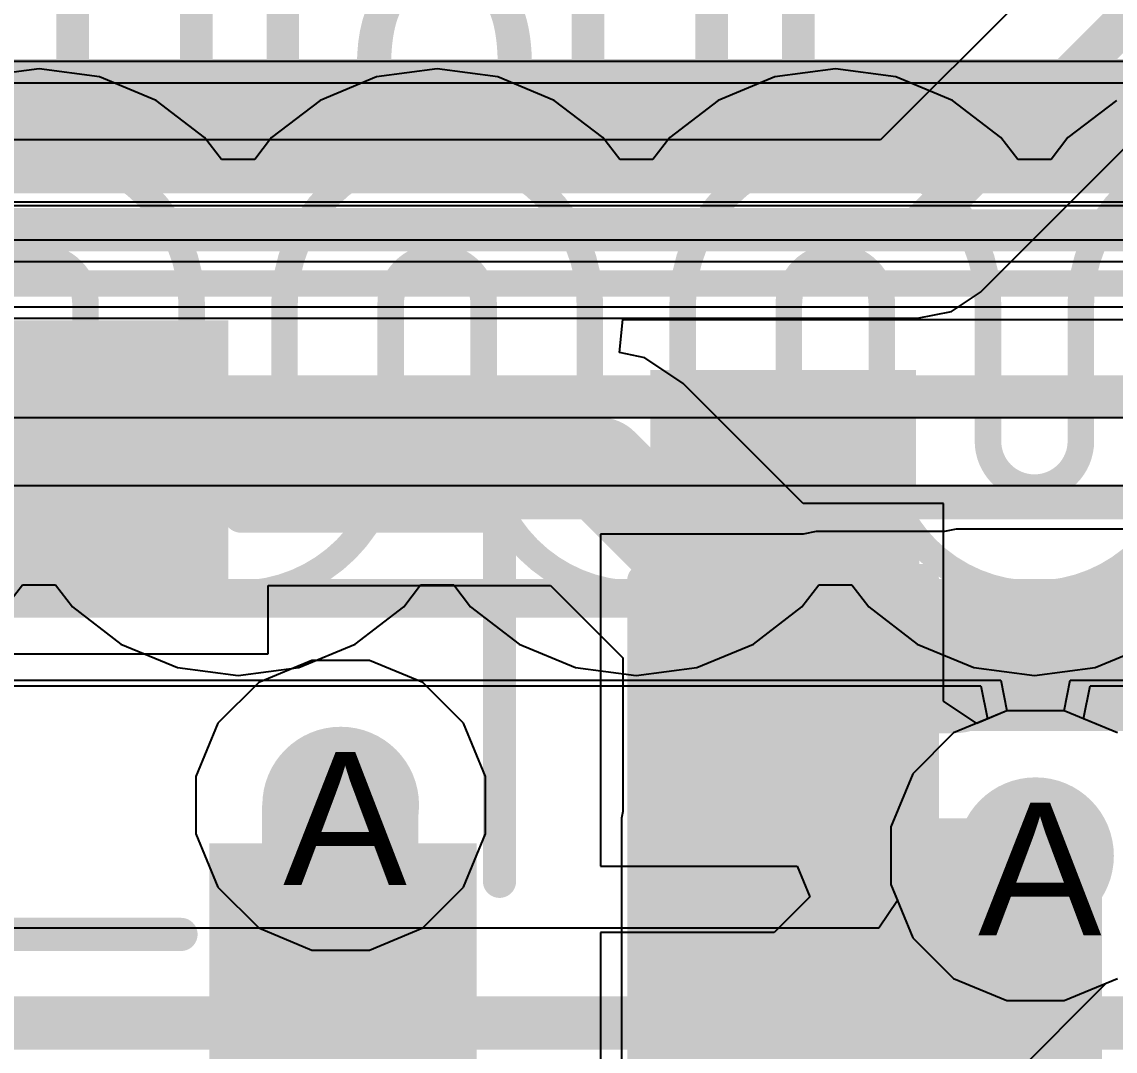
# Model space of a CAD drawing. Header units: inches. Extents: x 0 to 208, y 0 to 213.
# Drawn here: x 4.8432 to 5.008, y 2.7214 to 2.8764 of the extents above; entities that cross this region are included whole.
import ezdxf

# ---------------------------------------------------------------- set-up
doc = ezdxf.new("R2010")
doc.units = ezdxf.units.IN
doc.header["$MEASUREMENT"] = 0
for name, color, linetype in [('Board_Outline', 216, 'Continuous'), ('Bottom Layer', 5, 'Continuous'), ('Bottom Overlay', 54, 'Continuous'), ('Bottom Paste', 16, 'Continuous'), ('Bottom Solder', 6, 'Continuous'), ('Drill Drawing', 1, 'Continuous'), ('L2_GND1', 16, 'Continuous'), ('L3_SIG1', 76, 'Continuous'), ('L4_PWR', 90, 'Continuous'), ('L5_GND2', 156, 'Continuous'), ('L6_SIG2', 130, 'Continuous'), ('L7_GND3', 216, 'Continuous'), ('Top Layer', 1, 'Continuous'), ('Top Overlay', 2, 'Continuous'), ('Top Paste', 8, 'Continuous'), ('Top Solder', 216, 'Continuous'), ('Via Holes', 16, 'Continuous')]:
    doc.layers.add(name, color=color, linetype=linetype)
doc.styles.add('Arial', font='', dxfattribs={"height": 0.2})
doc.styles.get('Arial').set_extended_font_data('Arial')

# ---------------------------------------------------------------- blocks, each defined once
blk = doc.blocks.new('R___0603_B_25')
at = {"layer": 'Bottom Layer'}
for points in [[(-0.044999, -0.0175004), (-0.044999, 0.0174996), (-0.014999, 0.0174996), (-0.014999, -0.0175004)], [(0.015001, -0.0175004), (0.015001, 0.0174996), (0.045001, 0.0174996), (0.045001, -0.0175004)]]:
    blk.add_hatch(color=5, dxfattribs=at).paths.add_polyline_path(points)
at = {"layer": 'Bottom Paste'}
for points in [[(-0.044999, -0.0175004), (-0.044999, 0.0174996), (-0.014999, 0.0174996), (-0.014999, -0.0175004)], [(0.015001, -0.0175004), (0.015001, 0.0174996), (0.045001, 0.0174996), (0.045001, -0.0175004)]]:
    blk.add_hatch(color=16, dxfattribs=at).paths.add_polyline_path(points)
at = {"layer": 'Bottom Solder'}
for points in [[(-0.048999, -0.0215004), (-0.048999, 0.0214996), (-0.010999, 0.0214996), (-0.010999, -0.0215004)], [(0.011001, -0.0215004), (0.011001, 0.0214996), (0.049001, 0.0214996), (0.049001, -0.0215004)]]:
    blk.add_hatch(color=6, dxfattribs=at).paths.add_polyline_path(points)
at = {"layer": 'Bottom Overlay'}
for points in [[(-0.047999, 0.0209996, 0.005, 0.005, 0), (-0.047999, -0.0210004, 0.005, 0.005, 0)], [(-0.047999, 0.0209996, 0.005, 0.005, 0), (0.048001, 0.0209996, 0.005, 0.005, 0)], [(0.048001, 0.0209996, 0.005, 0.005, 0), (0.048001, -0.0210004, 0.005, 0.005, 0)], [(-0.047999, -0.0210004, 0.005, 0.005, 0), (0.048001, -0.0210004, 0.005, 0.005, 0)]]:
    blk.add_lwpolyline(points, format="xyseb", dxfattribs=at)
for points in [[(-0.049249, 0.0209996, 0.0025, 0.0025, 1), (-0.046749, 0.0209996, 0.0025, 0.0025, 1)], [(-0.049249, 0.0209996, 0.0025, 0.0025, 1), (-0.046749, 0.0209996, 0.0025, 0.0025, 1)], [(0.046751, 0.0209996, 0.0025, 0.0025, 1), (0.049251, 0.0209996, 0.0025, 0.0025, 1)], [(0.046751, 0.0209996, 0.0025, 0.0025, 1), (0.049251, 0.0209996, 0.0025, 0.0025, 1)], [(-0.049249, -0.0210004, 0.0025, 0.0025, 1), (-0.046749, -0.0210004, 0.0025, 0.0025, 1)], [(-0.049249, -0.0210004, 0.0025, 0.0025, 1), (-0.046749, -0.0210004, 0.0025, 0.0025, 1)], [(0.046751, -0.0210004, 0.0025, 0.0025, 1), (0.049251, -0.0210004, 0.0025, 0.0025, 1)], [(0.046751, -0.0210004, 0.0025, 0.0025, 1), (0.049251, -0.0210004, 0.0025, 0.0025, 1)]]:
    blk.add_lwpolyline(points, format="xyseb", close=True, dxfattribs=at)
blk = doc.blocks.new('SOT_23_57')
at = {"layer": 'Top Layer'}
for points in [[(-0.01614215, 0.05747965), (0.01614135, 0.05747965), (0.01614135, 0.02125915), (-0.01614215, 0.02125915)], [(-0.05354415, -0.02126035), (-0.02126065, -0.02126035), (-0.02126065, -0.05748085), (-0.05354415, -0.05748085)], [(0.02125985, -0.02126035), (0.05354335, -0.02126035), (0.05354335, -0.05748085), (0.02125985, -0.05748085)]]:
    blk.add_hatch(color=1, dxfattribs=at).paths.add_polyline_path(points)
at = {"layer": 'Top Paste'}
for points in [[(-0.01614215, 0.05747965), (0.01614135, 0.05747965), (0.01614135, 0.02125915), (-0.01614215, 0.02125915)], [(-0.05354415, -0.02126035), (-0.02126065, -0.02126035), (-0.02126065, -0.05748085), (-0.05354415, -0.05748085)], [(0.02125985, -0.02126035), (0.05354335, -0.02126035), (0.05354335, -0.05748085), (0.02125985, -0.05748085)]]:
    blk.add_hatch(color=8, dxfattribs=at).paths.add_polyline_path(points)
at = {"layer": 'Top Solder'}
for points in [[(-0.02014215, 0.06147965), (0.02014135, 0.06147965), (0.02014135, 0.01725915), (-0.02014215, 0.01725915)], [(-0.05754415, -0.01726035), (-0.01726065, -0.01726035), (-0.01726065, -0.06148085), (-0.05754415, -0.06148085)], [(0.01725985, -0.01726035), (0.05754335, -0.01726035), (0.05754335, -0.06148085), (0.01725985, -0.06148085)]]:
    blk.add_hatch(color=216, dxfattribs=at).paths.add_polyline_path(points)
at = {"layer": 'Top Overlay'}
for points in [[(-0.0610004, 0.0319994, 0.005, 0.005, 0), (-0.0220004, 0.0319994, 0.005, 0.005, 0)], [(-0.0610004, -0.0230006, 0.005, 0.005, 0), (-0.0610004, 0.0319994, 0.005, 0.005, 0)], [(0.0219996, 0.0319994, 0.005, 0.005, 0), (0.0609996, 0.0319994, 0.005, 0.005, 0)], [(0.0609996, -0.0230006, 0.005, 0.005, 0), (0.0609996, 0.0319994, 0.005, 0.005, 0)], [(-0.0130004, -0.0310006, 0.005, 0.005, 0), (0.0129996, -0.0310006, 0.005, 0.005, 0)], [(-0.0660004, -0.0510006, 0.005, 0.005, 0), (-0.0660004, -0.0410006, 0.005, 0.005, 0)], [(-0.0660004, -0.0410006, 0.005, 0.005, 0), (-0.0610004, -0.0460006, 0.005, 0.005, 0)], [(-0.0660004, -0.0510006, 0.005, 0.005, 0), (-0.0610004, -0.0460006, 0.005, 0.005, 0)]]:
    blk.add_lwpolyline(points, format="xyseb", dxfattribs=at)
for points in [[(-0.0622504, 0.0319994, 0.0025, 0.0025, 1), (-0.0597504, 0.0319994, 0.0025, 0.0025, 1)], [(-0.0622504, 0.0319994, 0.0025, 0.0025, 1), (-0.0597504, 0.0319994, 0.0025, 0.0025, 1)], [(-0.0232504, 0.0319994, 0.0025, 0.0025, 1), (-0.0207504, 0.0319994, 0.0025, 0.0025, 1)], [(0.0207496, 0.0319994, 0.0025, 0.0025, 1), (0.0232496, 0.0319994, 0.0025, 0.0025, 1)], [(0.0597496, 0.0319994, 0.0025, 0.0025, 1), (0.0622496, 0.0319994, 0.0025, 0.0025, 1)], [(0.0597496, 0.0319994, 0.0025, 0.0025, 1), (0.0622496, 0.0319994, 0.0025, 0.0025, 1)], [(-0.0622504, -0.0230006, 0.0025, 0.0025, 1), (-0.0597504, -0.0230006, 0.0025, 0.0025, 1)], [(0.0597496, -0.0230006, 0.0025, 0.0025, 1), (0.0622496, -0.0230006, 0.0025, 0.0025, 1)], [(-0.0142504, -0.0310006, 0.0025, 0.0025, 1), (-0.0117504, -0.0310006, 0.0025, 0.0025, 1)], [(0.0117496, -0.0310006, 0.0025, 0.0025, 1), (0.0142496, -0.0310006, 0.0025, 0.0025, 1)], [(-0.0672504, -0.0410006, 0.0025, 0.0025, 1), (-0.0647504, -0.0410006, 0.0025, 0.0025, 1)], [(-0.0672504, -0.0410006, 0.0025, 0.0025, 1), (-0.0647504, -0.0410006, 0.0025, 0.0025, 1)], [(-0.0622504, -0.0460006, 0.0025, 0.0025, 1), (-0.0597504, -0.0460006, 0.0025, 0.0025, 1)], [(-0.0622504, -0.0460006, 0.0025, 0.0025, 1), (-0.0597504, -0.0460006, 0.0025, 0.0025, 1)], [(-0.0672504, -0.0510006, 0.0025, 0.0025, 1), (-0.0647504, -0.0510006, 0.0025, 0.0025, 1)], [(-0.0672504, -0.0510006, 0.0025, 0.0025, 1), (-0.0647504, -0.0510006, 0.0025, 0.0025, 1)]]:
    blk.add_lwpolyline(points, format="xyseb", close=True, dxfattribs=at)
blk = doc.blocks.new('LED_0402_58')
at = {"layer": 'Top Layer'}
for points in [[(-0.0309045, 0.01417285), (-0.0064951, 0.01417285), (-0.0064951, -0.01417365), (-0.0309045, -0.01417365)], [(0.0064955, 0.01417285), (0.0309049, 0.01417285), (0.0309049, -0.01417365), (0.0064955, -0.01417365)]]:
    blk.add_hatch(color=1, dxfattribs=at).paths.add_polyline_path(points)
at = {"layer": 'Top Overlay'}
blk.add_hatch(color=2, dxfattribs=at).paths.add_polyline_path([(0.0370062, -0.0200004), (0.0610062, -0.0200004), (0.0610062, 0.0199996), (0.0370062, 0.0199996)])
at = {"layer": 'Top Paste'}
for points in [[(-0.0309045, 0.01417285), (-0.0064951, 0.01417285), (-0.0064951, -0.01417365), (-0.0309045, -0.01417365)], [(0.0064955, 0.01417285), (0.0309049, 0.01417285), (0.0309049, -0.01417365), (0.0064955, -0.01417365)]]:
    blk.add_hatch(color=8, dxfattribs=at).paths.add_polyline_path(points)
at = {"layer": 'Top Solder'}
for points in [[(-0.0349045, 0.01817285), (-0.0024951, 0.01817285), (-0.0024951, -0.01817365), (-0.0349045, -0.01817365)], [(0.0024955, 0.01817285), (0.0349049, 0.01817285), (0.0349049, -0.01817365), (0.0024955, -0.01817365)]]:
    blk.add_hatch(color=216, dxfattribs=at).paths.add_polyline_path(points)
at = {"layer": 'Top Overlay'}
for points in [[(-0.0349998, 0.0179996, 0.005, 0.005, 0), (-0.0349998, -0.0180004, 0.005, 0.005, 0)], [(-0.0349998, 0.0179996, 0.005, 0.005, 0), (0.0370002, 0.0179996, 0.005, 0.005, 0)], [(0.0370002, 0.0179996, 0.005, 0.005, 0), (0.0370002, -0.0180004, 0.005, 0.005, 0)], [(-0.0349998, -0.0180004, 0.005, 0.005, 0), (0.0370002, -0.0180004, 0.005, 0.005, 0)]]:
    blk.add_lwpolyline(points, format="xyseb", dxfattribs=at)
for points in [[(-0.0362498, 0.0179996, 0.0025, 0.0025, 1), (-0.0337498, 0.0179996, 0.0025, 0.0025, 1)], [(-0.0362498, 0.0179996, 0.0025, 0.0025, 1), (-0.0337498, 0.0179996, 0.0025, 0.0025, 1)], [(0.0357502, 0.0179996, 0.0025, 0.0025, 1), (0.0382502, 0.0179996, 0.0025, 0.0025, 1)], [(0.0357502, 0.0179996, 0.0025, 0.0025, 1), (0.0382502, 0.0179996, 0.0025, 0.0025, 1)], [(-0.0362498, -0.0180004, 0.0025, 0.0025, 1), (-0.0337498, -0.0180004, 0.0025, 0.0025, 1)], [(-0.0362498, -0.0180004, 0.0025, 0.0025, 1), (-0.0337498, -0.0180004, 0.0025, 0.0025, 1)], [(0.0357502, -0.0180004, 0.0025, 0.0025, 1), (0.0382502, -0.0180004, 0.0025, 0.0025, 1)], [(0.0357502, -0.0180004, 0.0025, 0.0025, 1), (0.0382502, -0.0180004, 0.0025, 0.0025, 1)]]:
    blk.add_lwpolyline(points, format="xyseb", close=True, dxfattribs=at)

msp = doc.modelspace()

# ---------------------------------------------------------------- hatches: boundary and pattern name
at = {"layer": 'Bottom Layer'}
h = msp.add_hatch(color=5, dxfattribs=at)
edge = h.paths.add_edge_path()
edge.add_arc((4.8912698, 2.7584302), 0.011811, 0, 360)
h = msp.add_hatch(color=5, dxfattribs=at)
edge = h.paths.add_edge_path()
edge.add_arc((4.9959721, 2.750811), 0.011811, 0, 360)
at = {"layer": 'L2_GND1'}
h = msp.add_hatch(color=16, dxfattribs=at)
edge = h.paths.add_edge_path()
edge.add_arc((4.8912698, 2.7584302), 0.011811, 0, 360)
h = msp.add_hatch(color=16, dxfattribs=at)
edge = h.paths.add_edge_path()
edge.add_arc((4.9959721, 2.750811), 0.011811, 0, 360)
at = {"layer": 'L3_SIG1'}
h = msp.add_hatch(color=76, dxfattribs=at)
edge = h.paths.add_edge_path()
edge.add_arc((4.8912698, 2.7584302), 0.011811, 0, 360)
h = msp.add_hatch(color=76, dxfattribs=at)
edge = h.paths.add_edge_path()
edge.add_arc((4.9959721, 2.750811), 0.011811, 0, 360)
at = {"layer": 'L4_PWR'}
h = msp.add_hatch(color=90, dxfattribs=at)
edge = h.paths.add_edge_path()
edge.add_arc((4.8912698, 2.7584302), 0.011811, 0, 360)
h = msp.add_hatch(color=90, dxfattribs=at)
edge = h.paths.add_edge_path()
edge.add_arc((4.9959721, 2.750811), 0.011811, 0, 360)
at = {"layer": 'L5_GND2'}
h = msp.add_hatch(color=156, dxfattribs=at)
edge = h.paths.add_edge_path()
edge.add_arc((4.8912698, 2.7584302), 0.011811, 0, 360)
h = msp.add_hatch(color=156, dxfattribs=at)
edge = h.paths.add_edge_path()
edge.add_arc((4.9959721, 2.750811), 0.011811, 0, 360)
at = {"layer": 'L6_SIG2'}
h = msp.add_hatch(color=130, dxfattribs=at)
edge = h.paths.add_edge_path()
edge.add_arc((4.8912698, 2.7584302), 0.011811, 0, 360)
h = msp.add_hatch(color=130, dxfattribs=at)
edge = h.paths.add_edge_path()
edge.add_arc((4.9959721, 2.750811), 0.011811, 0, 360)
at = {"layer": 'L7_GND3'}
h = msp.add_hatch(color=216, dxfattribs=at)
edge = h.paths.add_edge_path()
edge.add_arc((4.8912698, 2.7584302), 0.011811, 0, 360)
h = msp.add_hatch(color=216, dxfattribs=at)
edge = h.paths.add_edge_path()
edge.add_arc((4.9959721, 2.750811), 0.011811, 0, 360)
at = {"layer": 'Top Layer'}
h = msp.add_hatch(color=1, dxfattribs=at)
edge = h.paths.add_edge_path()
edge.add_arc((4.8912698, 2.7584302), 0.011811, 0, 360)
h = msp.add_hatch(color=1, dxfattribs=at)
edge = h.paths.add_edge_path()
edge.add_arc((4.9959721, 2.750811), 0.011811, 0, 360)
for points in [[(4.8793958, 2.7281962), (4.9029798, 2.7281962), (4.9029798, 2.7584302), (4.8793958, 2.7584302)], [(4.9437718, 2.7020002), (5.0059998, 2.7020002), (5.0059998, 2.7564682), (4.9437718, 2.7564682)]]:
    msp.add_hatch(color=1, dxfattribs=at).paths.add_polyline_path(points)
at = {"layer": 'Via Holes'}
h = msp.add_hatch(color=7, dxfattribs=at)
edge = h.paths.add_edge_path()
edge.add_arc((4.8912698, 2.7584302), 0.0059055, 0, 360)
h = msp.add_hatch(color=7, dxfattribs=at)
edge = h.paths.add_edge_path()
edge.add_arc((4.9959721, 2.750811), 0.0059055, 0, 360)

# ---------------------------------------------------------------- linework, layer by layer
at = {"layer": 'Bottom Layer'}
for p, q in [((5.0045769, 2.8905602), (4.9726272, 2.8586104)), ((4.9876785, 2.8356961), (5.0274913, 2.8755088)), ((4.9726272, 2.8586104), (4.6055171, 2.8586104)), ((4.9833238, 2.8327864), (4.9876785, 2.8356961)), ((4.9781871, 2.8317646), (4.9833238, 2.8327864)), ((4.6011449, 2.8317646), (4.9781871, 2.8317646)), ((4.9609757, 2.7992642), (4.9304458, 2.7992642)), ((4.9304458, 2.7992642), (4.9304458, 2.7492642)), ((4.9629458, 2.7996561), (4.9609757, 2.7992642)), ((4.9629463, 2.799656), (4.9629458, 2.7996561)), ((4.9822394, 2.799656), (4.9629463, 2.799656)), ((4.9840382, 2.8000138), (4.9822394, 2.799656)), ((5.0593716, 2.8000138), (4.9840382, 2.8000138)), ((4.9304458, 2.7492642), (4.9600746, 2.7492642)), ((4.9600746, 2.7492642), (4.961988, 2.7446448)), ((4.961988, 2.7446448), (4.9566074, 2.7392642)), ((4.9566074, 2.7392642), (4.9304458, 2.7392642)), ((4.9304458, 2.7392642), (4.9304458, 2.6932743)), ((4.9854458, 2.7104258), (5.0066428, 2.7316229)), ((5.0066428, 2.7316229), (5.008327, 2.7323205))]:
    msp.add_line(p, q, dxfattribs=at)
for points in [[(4.9781871, 2.8451875, 0.00633, 0.00633, 0), (5.0179998, 2.8850002, 0.00633, 0.00633, 0)], [(4.6148712, 2.8451875, 0.00633, 0.00633, 0), (4.9781871, 2.8451875, 0.00633, 0.00633, 0)], [(4.9579458, 2.7742642, 0.02, 0.02, 0), (4.9629458, 2.7792642, 0.02, 0.02, 0)], [(4.9629458, 2.7792642, 0.02, 0.02, 0), (4.9836804, 2.7792642, 0.02, 0.02, 0)], [(4.9836804, 2.7792642, 0.02, 0.02, 0), (4.9840382, 2.779622, 0.02, 0.02, 0)], [(4.9840382, 2.779622, 0.02, 0.02, 0), (5.0593716, 2.779622, 0.02, 0.02, 0)], [(4.9952791, 2.750118, 0.02, 0.02, 0), (4.9959721, 2.750811, 0.02, 0.02, 0)], [(4.9952791, 2.7490975, 0.02, 0.02, 0), (4.9952791, 2.750118, 0.02, 0.02, 0)], [(4.9654458, 2.7192642, 0.02, 0.02, 0), (4.9952791, 2.7490975, 0.02, 0.02, 0)], [(4.9566558, 2.7142422, 0.02, 0.02, 0), (4.9616778, 2.7192642, 0.02, 0.02, 0)], [(4.9616778, 2.7192642, 0.02, 0.02, 0), (4.9654458, 2.7192642, 0.02, 0.02, 0)]]:
    msp.add_lwpolyline(points, format="xyseb", dxfattribs=at)
for points in [[(4.9766046, 2.8451875, 0.003165, 0.003165, 1), (4.9797696, 2.8451875, 0.003165, 0.003165, 1)], [(4.9766046, 2.8451875, 0.003165, 0.003165, 1), (4.9797696, 2.8451875, 0.003165, 0.003165, 1)], [(4.9579458, 2.7792642, 0.01, 0.01, 1), (4.9679458, 2.7792642, 0.01, 0.01, 1)], [(4.9579458, 2.7792642, 0.01, 0.01, 1), (4.9679458, 2.7792642, 0.01, 0.01, 1)], [(4.9786804, 2.7792642, 0.01, 0.01, 1), (4.9886804, 2.7792642, 0.01, 0.01, 1)], [(4.9786804, 2.7792642, 0.01, 0.01, 1), (4.9886804, 2.7792642, 0.01, 0.01, 1)], [(4.9790382, 2.779622, 0.01, 0.01, 1), (4.9890382, 2.779622, 0.01, 0.01, 1)], [(4.9790382, 2.779622, 0.01, 0.01, 1), (4.9890382, 2.779622, 0.01, 0.01, 1)], [(4.9529458, 2.7742642, 0.01, 0.01, 1), (4.9629458, 2.7742642, 0.01, 0.01, 1)], [(4.9902791, 2.750118, 0.01, 0.01, 1), (5.0002791, 2.750118, 0.01, 0.01, 1)], [(4.9902791, 2.750118, 0.01, 0.01, 1), (5.0002791, 2.750118, 0.01, 0.01, 1)], [(4.9909721, 2.750811, 0.01, 0.01, 1), (5.0009721, 2.750811, 0.01, 0.01, 1)], [(4.9902791, 2.7490975, 0.01, 0.01, 1), (5.0002791, 2.7490975, 0.01, 0.01, 1)], [(4.9902791, 2.7490975, 0.01, 0.01, 1), (5.0002791, 2.7490975, 0.01, 0.01, 1)], [(4.9566778, 2.7192642, 0.01, 0.01, 1), (4.9666778, 2.7192642, 0.01, 0.01, 1)], [(4.9566778, 2.7192642, 0.01, 0.01, 1), (4.9666778, 2.7192642, 0.01, 0.01, 1)], [(4.9604458, 2.7192642, 0.01, 0.01, 1), (4.9704458, 2.7192642, 0.01, 0.01, 1)], [(4.9604458, 2.7192642, 0.01, 0.01, 1), (4.9704458, 2.7192642, 0.01, 0.01, 1)], [(4.9516558, 2.7142422, 0.01, 0.01, 1), (4.9616558, 2.7142422, 0.01, 0.01, 1)]]:
    msp.add_lwpolyline(points, format="xyseb", close=True, dxfattribs=at)
at = {"layer": 'L2_GND1'}
for p, q in [((5.0474987, 2.8492351), (4.5318458, 2.8492351)), ((4.7234948, 2.7764217), (4.9877412, 2.7764217)), ((4.9877412, 2.7764217), (4.9887358, 2.7714217)), ((5.0032084, 2.7714217), (5.004203, 2.7764217)), ((5.004203, 2.7764217), (5.1523886, 2.7764217)), ((4.9887358, 2.7714217), (4.9836172, 2.7693015)), ((5.008327, 2.7693015), (5.0032084, 2.7714217)), ((4.9836172, 2.7693015), (4.9774816, 2.7631659)), ((4.9774816, 2.7631659), (4.9741611, 2.7551495)), ((4.9741611, 2.7551495), (4.9741611, 2.7464725)), ((4.9741611, 2.7464725), (4.9774816, 2.7384561)), ((4.9774816, 2.7384561), (4.9836172, 2.7323205)), ((4.9836172, 2.7323205), (4.9916336, 2.729)), ((5.0003106, 2.729), (5.008327, 2.7323205)), ((4.9916336, 2.729), (5.0003106, 2.729))]:
    msp.add_line(p, q, dxfattribs=at)
for points in [[(3.8476971, 2.837, 0.004, 0.004, 0), (5.0525666, 2.837, 0.004, 0.004, 0)], [(3.8476971, 2.821, 0.004, 0.004, 0), (5.0386274, 2.821, 0.004, 0.004, 0)], [(4.3371566, 2.8046568, 0.004, 0.004, 0), (5.1980294, 2.8046568, 0.004, 0.004, 0)], [(4.3358531, 2.7886568, 0.004, 0.004, 0), (5.2046568, 2.7886568, 0.004, 0.004, 0)]]:
    msp.add_lwpolyline(points, format="xyseb", dxfattribs=at)
at = {"layer": 'L3_SIG1'}
for p, q in [((5.3440724, 2.8704228), (4.4166025, 2.8704228)), ((4.4211603, 2.8435772), (5.3440724, 2.8435772)), ((5.3483545, 2.8334229), (4.485522, 2.8334229)), ((4.4910819, 2.8065771), (5.386, 2.8065771)), ((4.9916336, 2.772622), (4.9836172, 2.7693015)), ((5.0003106, 2.772622), (4.9916336, 2.772622)), ((5.008327, 2.7693015), (5.0003106, 2.772622)), ((4.9836172, 2.7693015), (4.9774816, 2.7631659)), ((4.9774816, 2.7631659), (4.9741611, 2.7551495)), ((4.9741611, 2.7551495), (4.9741611, 2.7464725)), ((4.9741611, 2.7464725), (4.9774816, 2.7384561)), ((4.9774816, 2.7384561), (4.9836172, 2.7323205)), ((4.9836172, 2.7323205), (4.9916336, 2.729)), ((5.0003106, 2.729), (5.008327, 2.7323205)), ((4.9916336, 2.729), (5.0003106, 2.729))]:
    msp.add_line(p, q, dxfattribs=at)
for points in [[(4.4343244, 2.857, 0.0063299, 0.0063299, 0), (5.361495, 2.857, 0.0063299, 0.0063299, 0)], [(4.485522, 2.82, 0.00633, 0.00633, 0), (5.386, 2.82, 0.00633, 0.00633, 0)]]:
    msp.add_lwpolyline(points, format="xyseb", dxfattribs=at)
at = {"layer": 'L4_PWR'}
for p, q in [((4.8869313, 2.7802412), (4.8789149, 2.7769207)), ((4.8956083, 2.7802412), (4.8869313, 2.7802412)), ((4.9036247, 2.7769207), (4.8956083, 2.7802412)), ((4.8789149, 2.7769207), (4.8727793, 2.7707851)), ((4.9097603, 2.7707851), (4.9036247, 2.7769207)), ((4.9916336, 2.772622), (4.9836172, 2.7693015)), ((5.0003106, 2.772622), (4.9916336, 2.772622)), ((5.008327, 2.7693015), (5.0003106, 2.772622)), ((4.8727793, 2.7707851), (4.8694588, 2.7627687)), ((4.9130808, 2.7627687), (4.9097603, 2.7707851)), ((4.9836172, 2.7693015), (4.9774816, 2.7631659)), ((4.9774816, 2.7631659), (4.9741611, 2.7551495)), ((4.8694588, 2.7627687), (4.8694588, 2.7540917)), ((4.9130808, 2.7540917), (4.9130808, 2.7627687)), ((4.9741611, 2.7551495), (4.9741611, 2.7464725)), ((4.8694588, 2.7540917), (4.8727793, 2.7460753)), ((4.9097603, 2.7460753), (4.9130808, 2.7540917)), ((4.9741611, 2.7464725), (4.9774816, 2.7384561)), ((4.8727793, 2.7460753), (4.8789149, 2.7399397)), ((4.9036247, 2.7399397), (4.9097603, 2.7460753)), ((4.8789149, 2.7399397), (4.8869313, 2.7366192)), ((4.8956083, 2.7366192), (4.9036247, 2.7399397)), ((4.9774816, 2.7384561), (4.9836172, 2.7323205)), ((4.8869313, 2.7366192), (4.8956083, 2.7366192)), ((4.9836172, 2.7323205), (4.9916336, 2.729)), ((5.0003106, 2.729), (5.008327, 2.7323205)), ((4.9916336, 2.729), (5.0003106, 2.729))]:
    msp.add_line(p, q, dxfattribs=at)
at = {"layer": 'L5_GND2'}
for p, q in [((3.8298019, 2.8487257), (5.1086728, 2.8487257)), ((5.147922, 2.8167449), (3.8351117, 2.8167449)), ((4.7226614, 2.7772551), (4.9907478, 2.7772551)), ((4.9907478, 2.7772551), (4.9916335, 2.772622)), ((5.0003107, 2.772622), (5.0011964, 2.7772551)), ((5.0011964, 2.7772551), (5.1544006, 2.7772551)), ((4.9916335, 2.772622), (4.9836172, 2.7693015)), ((5.008327, 2.7693015), (5.0003107, 2.772622)), ((4.9836172, 2.7693015), (4.9774816, 2.7631659)), ((4.9774816, 2.7631659), (4.9741611, 2.7551495)), ((4.9741611, 2.7551495), (4.9741611, 2.7464725)), ((4.9741611, 2.7464725), (4.9774816, 2.7384561)), ((4.9774816, 2.7384561), (4.9836172, 2.7323205)), ((4.9836172, 2.7323205), (4.9916336, 2.729)), ((5.0003106, 2.729), (5.008327, 2.7323205)), ((4.9916336, 2.729), (5.0003106, 2.729))]:
    msp.add_line(p, q, dxfattribs=at)
for points in [[(3.8298014, 2.863, 0.008, 0.008, 0), (5.1086733, 2.863, 0.008, 0.008, 0)], [(3.8446122, 2.804, 0.005, 0.005, 0), (5.1532011, 2.804, 0.005, 0.005, 0)], [(3.8446122, 2.79, 0.005, 0.005, 0), (5.159, 2.79, 0.005, 0.005, 0)]]:
    msp.add_lwpolyline(points, format="xyseb", dxfattribs=at)
at = {"layer": 'L6_SIG2'}
for p, q in [((5.0774445, 2.8671727), (4.5494219, 2.8671727)), ((4.542329, 2.8403271), (5.083004, 2.8403271)), ((4.9916336, 2.772622), (4.9836172, 2.7693015)), ((5.0003106, 2.772622), (4.9916336, 2.772622)), ((5.008327, 2.7693015), (5.0003106, 2.772622)), ((4.9836172, 2.7693015), (4.9774816, 2.7631659)), ((4.9774816, 2.7631659), (4.9741611, 2.7551495)), ((4.9741611, 2.7551495), (4.9741611, 2.7464725)), ((4.9741611, 2.7464725), (4.9774816, 2.7384561)), ((4.9774816, 2.7384561), (4.9836172, 2.7323205)), ((4.9836172, 2.7323205), (4.9916336, 2.729)), ((5.0003106, 2.729), (5.008327, 2.7323205)), ((4.9916336, 2.729), (5.0003106, 2.729))]:
    msp.add_line(p, q, dxfattribs=at)
msp.add_lwpolyline([(4.6009614, 2.8537499, 0.0063299, 0.0063299, 0), (5.0830045, 2.8537499, 0.0063299, 0.0063299, 0)], format="xyseb", dxfattribs=at)
at = {"layer": 'L7_GND3'}
for p, q in [((4.8458101, 2.869302), (4.8366733, 2.8680991)), ((4.8549469, 2.8680991), (4.8458101, 2.869302)), ((4.9058101, 2.869302), (4.8966733, 2.8680991)), ((4.9149469, 2.8680991), (4.9058101, 2.869302)), ((4.9658101, 2.869302), (4.9566733, 2.8680991)), ((4.9749469, 2.8680991), (4.9658101, 2.869302)), ((4.8634611, 2.8645724), (4.8549469, 2.8680991)), ((4.8966733, 2.8680991), (4.8881591, 2.8645724)), ((4.9234611, 2.8645724), (4.9149469, 2.8680991)), ((4.9566733, 2.8680991), (4.9481591, 2.8645724)), ((4.9834611, 2.8645724), (4.9749469, 2.8680991)), ((4.8707724, 2.8589623), (4.8634611, 2.8645724)), ((4.8881591, 2.8645724), (4.8808478, 2.8589623)), ((4.9307724, 2.8589623), (4.9234611, 2.8645724)), ((4.9481591, 2.8645724), (4.9408478, 2.8589623)), ((4.9907724, 2.8589623), (4.9834611, 2.8645724)), ((5.0081591, 2.8645724), (5.0008478, 2.8589623)), ((4.8733101, 2.8556551), (4.8707724, 2.8589623)), ((4.8808478, 2.8589623), (4.8783101, 2.8556551)), ((4.9333101, 2.8556551), (4.9307724, 2.8589623)), ((4.9408478, 2.8589623), (4.9383101, 2.8556551)), ((4.9933101, 2.8556551), (4.9907724, 2.8589623)), ((5.0008478, 2.8589623), (4.9983101, 2.8556551)), ((4.8783101, 2.8556551), (4.8733101, 2.8556551)), ((4.9383101, 2.8556551), (4.9333101, 2.8556551)), ((4.9983101, 2.8556551), (4.9933101, 2.8556551)), ((4.8407724, 2.7882855), (4.8433101, 2.7915927)), ((4.8433101, 2.7915927), (4.8483101, 2.7915927)), ((4.8483101, 2.7915927), (4.8508478, 2.7882855)), ((4.9007724, 2.7882855), (4.9033101, 2.7915927)), ((4.9033101, 2.7915927), (4.9083101, 2.7915927)), ((4.9083101, 2.7915927), (4.9108478, 2.7882855)), ((4.9607724, 2.7882855), (4.9633101, 2.7915927)), ((4.9633101, 2.7915927), (4.9683101, 2.7915927)), ((4.9683101, 2.7915927), (4.9708478, 2.7882855)), ((4.8508478, 2.7882855), (4.8581591, 2.7826754)), ((4.8934611, 2.7826754), (4.9007724, 2.7882855)), ((4.9108478, 2.7882855), (4.9181591, 2.7826754)), ((4.9534611, 2.7826754), (4.9607724, 2.7882855)), ((4.9708478, 2.7882855), (4.9781591, 2.7826754)), ((4.8581591, 2.7826754), (4.8666733, 2.7791487)), ((4.8849469, 2.7791487), (4.8934611, 2.7826754)), ((4.9181591, 2.7826754), (4.9266733, 2.7791487)), ((4.9449469, 2.7791487), (4.9534611, 2.7826754)), ((4.9781591, 2.7826754), (4.9866733, 2.7791487)), ((5.0049469, 2.7791487), (5.0134611, 2.7826754)), ((4.8666733, 2.7791487), (4.8758101, 2.7779458)), ((4.8758101, 2.7779458), (4.8849469, 2.7791487)), ((4.9266733, 2.7791487), (4.9358101, 2.7779458)), ((4.9358101, 2.7779458), (4.9449469, 2.7791487)), ((4.9866733, 2.7791487), (4.9958101, 2.7779458)), ((4.9958101, 2.7779458), (5.0049469, 2.7791487)), ((4.9916336, 2.772622), (4.9836172, 2.7693015)), ((5.0003106, 2.772622), (4.9916336, 2.772622)), ((5.008327, 2.7693015), (5.0003106, 2.772622)), ((4.9836172, 2.7693015), (4.9774816, 2.7631659)), ((4.9774816, 2.7631659), (4.9741611, 2.7551495)), ((4.9741611, 2.7551495), (4.9741611, 2.7464725)), ((4.9741611, 2.7464725), (4.975163, 2.7440537)), ((4.975163, 2.7440537), (4.9723851, 2.7398963)), ((4.9723851, 2.7398963), (4.7272746, 2.7398963))]:
    msp.add_line(p, q, dxfattribs=at)
for points in [[(4.8228101, 2.834, 0.004, 0.004, -0.9999999999999999), (4.8688101, 2.834, 0.004, 0.004, 0)], [(4.8828101, 2.834, 0.004, 0.004, -0.9999999999999999), (4.9288101, 2.834, 0.004, 0.004, 0)], [(4.9428101, 2.834, 0.004, 0.004, -0.9999999999999999), (4.9888101, 2.834, 0.004, 0.004, 0)], [(5.0028101, 2.834, 0.004, 0.004, -0.9999999999999999), (5.0488101, 2.834, 0.004, 0.004, 0)], [(4.8388101, 2.834, 0.004, 0.004, -0.9999999999999999), (4.8528101, 2.834, 0.004, 0.004, 0)], [(4.8988101, 2.834, 0.004, 0.004, -0.9999999999999999), (4.9128101, 2.834, 0.004, 0.004, 0)], [(4.9588101, 2.834, 0.004, 0.004, -0.9999999999999999), (4.9728101, 2.834, 0.004, 0.004, 0)], [(4.8528101, 2.8132478, 0.004, 0.004, 0), (4.8528101, 2.834, 0.004, 0.004, 0)], [(4.8688101, 2.8132478, 0.004, 0.004, 0), (4.8688101, 2.834, 0.004, 0.004, 0)], [(4.8828101, 2.8132478, 0.004, 0.004, 0), (4.8828101, 2.834, 0.004, 0.004, 0)], [(4.8988101, 2.8132478, 0.004, 0.004, 0), (4.8988101, 2.834, 0.004, 0.004, 0)], [(4.9128101, 2.8132478, 0.004, 0.004, 0), (4.9128101, 2.834, 0.004, 0.004, 0)], [(4.9288101, 2.8132478, 0.004, 0.004, 0), (4.9288101, 2.834, 0.004, 0.004, 0)], [(4.9428101, 2.8132478, 0.004, 0.004, 0), (4.9428101, 2.834, 0.004, 0.004, 0)], [(4.9588101, 2.8132478, 0.004, 0.004, 0), (4.9588101, 2.834, 0.004, 0.004, 0)], [(4.9728101, 2.8132478, 0.004, 0.004, 0), (4.9728101, 2.834, 0.004, 0.004, 0)], [(4.9888101, 2.8132478, 0.004, 0.004, 0), (4.9888101, 2.834, 0.004, 0.004, 0)], [(5.0028101, 2.8132478, 0.004, 0.004, 0), (5.0028101, 2.834, 0.004, 0.004, 0)], [(4.8988101, 2.8132478, 0.004, 0.004, -0.9999999999999999), (4.8528101, 2.8132478, 0.004, 0.004, 0)], [(4.8828101, 2.8132478, 0.004, 0.004, -0.9999999999999999), (4.8688101, 2.8132478, 0.004, 0.004, 0)], [(4.9588101, 2.8132478, 0.004, 0.004, -0.9999999999999999), (4.9128101, 2.8132478, 0.004, 0.004, 0)], [(4.9428101, 2.8132478, 0.004, 0.004, -0.9999999999999999), (4.9288101, 2.8132478, 0.004, 0.004, 0)], [(5.0188101, 2.8132478, 0.004, 0.004, -0.9999999999999999), (4.9728101, 2.8132478, 0.004, 0.004, 0)], [(5.0028101, 2.8132478, 0.004, 0.004, -0.9999999999999999), (4.9888101, 2.8132478, 0.004, 0.004, 0)], [(4.6874253, 2.725622, 0.008, 0.008, 0), (5.524622, 2.725622, 0.008, 0.008, 0)]]:
    msp.add_lwpolyline(points, format="xyseb", dxfattribs=at)
for points in [[(4.8518101, 2.834, 0.002, 0.002, 1), (4.8538101, 2.834, 0.002, 0.002, 1)], [(4.8518101, 2.834, 0.002, 0.002, 1), (4.8538101, 2.834, 0.002, 0.002, 1)], [(4.8678101, 2.834, 0.002, 0.002, 1), (4.8698101, 2.834, 0.002, 0.002, 1)], [(4.8678101, 2.834, 0.002, 0.002, 1), (4.8698101, 2.834, 0.002, 0.002, 1)], [(4.8818101, 2.834, 0.002, 0.002, 1), (4.8838101, 2.834, 0.002, 0.002, 1)], [(4.8818101, 2.834, 0.002, 0.002, 1), (4.8838101, 2.834, 0.002, 0.002, 1)], [(4.8978101, 2.834, 0.002, 0.002, 1), (4.8998101, 2.834, 0.002, 0.002, 1)], [(4.8978101, 2.834, 0.002, 0.002, 1), (4.8998101, 2.834, 0.002, 0.002, 1)], [(4.9118101, 2.834, 0.002, 0.002, 1), (4.9138101, 2.834, 0.002, 0.002, 1)], [(4.9118101, 2.834, 0.002, 0.002, 1), (4.9138101, 2.834, 0.002, 0.002, 1)], [(4.9278101, 2.834, 0.002, 0.002, 1), (4.9298101, 2.834, 0.002, 0.002, 1)], [(4.9278101, 2.834, 0.002, 0.002, 1), (4.9298101, 2.834, 0.002, 0.002, 1)], [(4.9418101, 2.834, 0.002, 0.002, 1), (4.9438101, 2.834, 0.002, 0.002, 1)], [(4.9418101, 2.834, 0.002, 0.002, 1), (4.9438101, 2.834, 0.002, 0.002, 1)], [(4.9578101, 2.834, 0.002, 0.002, 1), (4.9598101, 2.834, 0.002, 0.002, 1)], [(4.9578101, 2.834, 0.002, 0.002, 1), (4.9598101, 2.834, 0.002, 0.002, 1)], [(4.9718101, 2.834, 0.002, 0.002, 1), (4.9738101, 2.834, 0.002, 0.002, 1)], [(4.9718101, 2.834, 0.002, 0.002, 1), (4.9738101, 2.834, 0.002, 0.002, 1)], [(4.9878101, 2.834, 0.002, 0.002, 1), (4.9898101, 2.834, 0.002, 0.002, 1)], [(4.9878101, 2.834, 0.002, 0.002, 1), (4.9898101, 2.834, 0.002, 0.002, 1)], [(5.0018101, 2.834, 0.002, 0.002, 1), (5.0038101, 2.834, 0.002, 0.002, 1)], [(5.0018101, 2.834, 0.002, 0.002, 1), (5.0038101, 2.834, 0.002, 0.002, 1)], [(4.8518101, 2.8132478, 0.002, 0.002, 1), (4.8538101, 2.8132478, 0.002, 0.002, 1)], [(4.8518101, 2.8132478, 0.002, 0.002, 1), (4.8538101, 2.8132478, 0.002, 0.002, 1)], [(4.8678101, 2.8132478, 0.002, 0.002, 1), (4.8698101, 2.8132478, 0.002, 0.002, 1)], [(4.8678101, 2.8132478, 0.002, 0.002, 1), (4.8698101, 2.8132478, 0.002, 0.002, 1)], [(4.8818101, 2.8132478, 0.002, 0.002, 1), (4.8838101, 2.8132478, 0.002, 0.002, 1)], [(4.8818101, 2.8132478, 0.002, 0.002, 1), (4.8838101, 2.8132478, 0.002, 0.002, 1)], [(4.8978101, 2.8132478, 0.002, 0.002, 1), (4.8998101, 2.8132478, 0.002, 0.002, 1)], [(4.8978101, 2.8132478, 0.002, 0.002, 1), (4.8998101, 2.8132478, 0.002, 0.002, 1)], [(4.9118101, 2.8132478, 0.002, 0.002, 1), (4.9138101, 2.8132478, 0.002, 0.002, 1)], [(4.9118101, 2.8132478, 0.002, 0.002, 1), (4.9138101, 2.8132478, 0.002, 0.002, 1)], [(4.9278101, 2.8132478, 0.002, 0.002, 1), (4.9298101, 2.8132478, 0.002, 0.002, 1)], [(4.9278101, 2.8132478, 0.002, 0.002, 1), (4.9298101, 2.8132478, 0.002, 0.002, 1)], [(4.9418101, 2.8132478, 0.002, 0.002, 1), (4.9438101, 2.8132478, 0.002, 0.002, 1)], [(4.9418101, 2.8132478, 0.002, 0.002, 1), (4.9438101, 2.8132478, 0.002, 0.002, 1)], [(4.9578101, 2.8132478, 0.002, 0.002, 1), (4.9598101, 2.8132478, 0.002, 0.002, 1)], [(4.9578101, 2.8132478, 0.002, 0.002, 1), (4.9598101, 2.8132478, 0.002, 0.002, 1)], [(4.9718101, 2.8132478, 0.002, 0.002, 1), (4.9738101, 2.8132478, 0.002, 0.002, 1)], [(4.9718101, 2.8132478, 0.002, 0.002, 1), (4.9738101, 2.8132478, 0.002, 0.002, 1)], [(4.9878101, 2.8132478, 0.002, 0.002, 1), (4.9898101, 2.8132478, 0.002, 0.002, 1)], [(4.9878101, 2.8132478, 0.002, 0.002, 1), (4.9898101, 2.8132478, 0.002, 0.002, 1)], [(5.0018101, 2.8132478, 0.002, 0.002, 1), (5.0038101, 2.8132478, 0.002, 0.002, 1)], [(5.0018101, 2.8132478, 0.002, 0.002, 1), (5.0038101, 2.8132478, 0.002, 0.002, 1)]]:
    msp.add_lwpolyline(points, format="xyseb", close=True, dxfattribs=at)
at = {"layer": 'Top Layer'}
for p, q in [((4.9333064, 2.8265774), (4.9337989, 2.8315774)), ((4.9337989, 2.8315774), (5.2729997, 2.8315774)), ((4.9371, 2.8258228), (4.9333064, 2.8265774)), ((4.9428886, 2.821955), (4.9371, 2.8258228)), ((4.9609747, 2.8038689), (4.9428886, 2.821955)), ((4.982119, 2.8038689), (4.9609747, 2.8038689)), ((4.982119, 2.7740929), (4.982119, 2.8038689)), ((4.8803475, 2.781228), (4.8803475, 2.7914954)), ((4.8803475, 2.7914954), (4.922881, 2.7914954)), ((4.922881, 2.7914954), (4.9337726, 2.7806038)), ((4.8280641, 2.781228), (4.8803475, 2.781228)), ((4.9337726, 2.7806038), (4.9337726, 2.7574571)), ((4.9871191, 2.770752), (4.982119, 2.7740929)), ((4.9916336, 2.772622), (4.9871191, 2.770752)), ((5.0003106, 2.772622), (4.9916336, 2.772622)), ((5.008327, 2.7693015), (5.0003106, 2.772622)), ((4.9337726, 2.7574571), (4.9335759, 2.7564682)), ((4.9335759, 2.7564682), (4.9335759, 2.7020002))]:
    msp.add_line(p, q, dxfattribs=at)
for points in [[(4.5939248, 2.86766, 0.0063299, 0.0063299, 0), (5.0537044, 2.86766, 0.0063299, 0.0063299, 0)], [(4.5892319, 2.8563301, 0.0063299, 0.0063299, 0), (5.2313529, 2.8563301, 0.0063299, 0.0063299, 0)], [(4.584539, 2.8450002, 0.0063299, 0.0063299, 0), (5.2730002, 2.8450002, 0.0063299, 0.0063299, 0)], [(4.8542058, 2.8093382, 0.015, 0.015, 0), (4.9302718, 2.8093382, 0.015, 0.015, 0)], [(4.9302718, 2.8093382, 0.015, 0.015, 0), (4.9512718, 2.7883382, 0.015, 0.015, 0)], [(4.9512718, 2.7863702, 0.015, 0.015, 0), (4.9512718, 2.7883382, 0.015, 0.015, 0)], [(4.9512718, 2.7863702, 0.015, 0.015, 0), (4.9559778, 2.7816642, 0.015, 0.015, 0)], [(4.9559778, 2.7816642, 0.015, 0.015, 0), (4.9579458, 2.7816642, 0.015, 0.015, 0)], [(4.8912698, 2.7584302, 0.02, 0.02, 0), (4.8915818, 2.7584302, 0.02, 0.02, 0)], [(4.9579418, 2.7442602, 0.01, 0.01, 0), (4.9579458, 2.7442642, 0.01, 0.01, 0)]]:
    msp.add_lwpolyline(points, format="xyseb", dxfattribs=at)
for points in [[(4.8504558, 2.8093382, 0.0075, 0.0075, 1), (4.8579558, 2.8093382, 0.0075, 0.0075, 1)], [(4.9265218, 2.8093382, 0.0075, 0.0075, 1), (4.9340218, 2.8093382, 0.0075, 0.0075, 1)], [(4.9265218, 2.8093382, 0.0075, 0.0075, 1), (4.9340218, 2.8093382, 0.0075, 0.0075, 1)], [(4.9475218, 2.7883382, 0.0075, 0.0075, 1), (4.9550218, 2.7883382, 0.0075, 0.0075, 1)], [(4.9475218, 2.7883382, 0.0075, 0.0075, 1), (4.9550218, 2.7883382, 0.0075, 0.0075, 1)], [(4.9475218, 2.7863702, 0.0075, 0.0075, 1), (4.9550218, 2.7863702, 0.0075, 0.0075, 1)], [(4.9475218, 2.7863702, 0.0075, 0.0075, 1), (4.9550218, 2.7863702, 0.0075, 0.0075, 1)], [(4.9522278, 2.7816642, 0.0075, 0.0075, 1), (4.9597278, 2.7816642, 0.0075, 0.0075, 1)], [(4.9522278, 2.7816642, 0.0075, 0.0075, 1), (4.9597278, 2.7816642, 0.0075, 0.0075, 1)], [(4.9541958, 2.7816642, 0.0075, 0.0075, 1), (4.9616958, 2.7816642, 0.0075, 0.0075, 1)], [(4.8862698, 2.7584302, 0.01, 0.01, 1), (4.8962698, 2.7584302, 0.01, 0.01, 1)], [(4.8865818, 2.7584302, 0.01, 0.01, 1), (4.8965818, 2.7584302, 0.01, 0.01, 1)], [(4.9554418, 2.7442602, 0.005, 0.005, 1), (4.9604418, 2.7442602, 0.005, 0.005, 1)], [(4.9554458, 2.7442642, 0.005, 0.005, 1), (4.9604458, 2.7442642, 0.005, 0.005, 1)]]:
    msp.add_lwpolyline(points, format="xyseb", close=True, dxfattribs=at)

# ---------------------------------------------------------------- block references
msp.add_blockref('SOT_23_57', (4.8542062, 2.7699688))
at = {"rotation": 90}
for name, p in [('LED_0402_58', (4.9579454, 2.762964)), ('R___0603_B_25', (4.9579454, 2.7442632))]:
    msp.add_blockref(name, p, dxfattribs=at)

# ---------------------------------------------------------------- texts
at = {"layer": 'Board_Outline', "style": 'Arial'}
msp.add_text('Cutout', height=0.04, dxfattribs=at).set_placement((4.8044187, 2.8542508))
at = {"layer": 'Drill Drawing', "style": 'Arial'}
for p in [(4.8826053, 2.7464335), (4.9873076, 2.7388143)]:
    msp.add_text('A', height=0.02, dxfattribs=at).set_placement(p)

doc.saveas('drawing.dxf')
